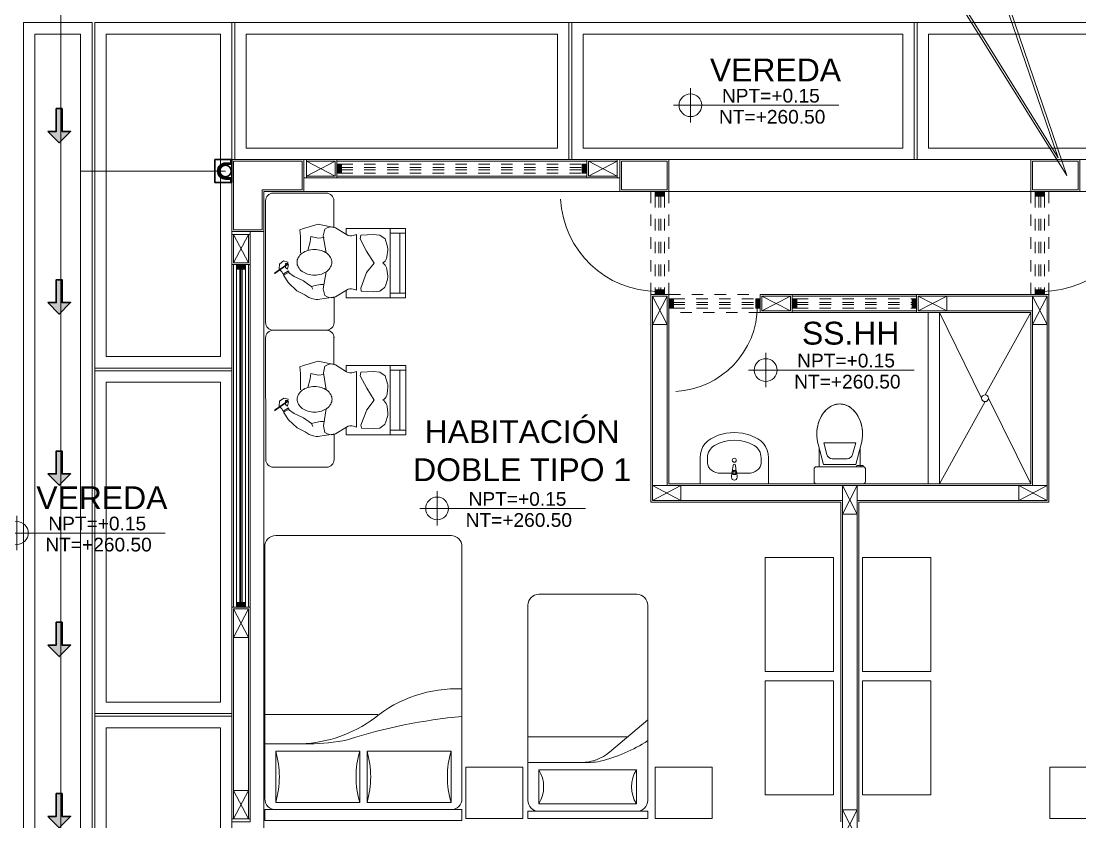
# Model space of a CAD drawing. Header units: metres. Extents: x 349075 to 349285, y 9281902 to 9282050.
# Drawn here: x 349143.84 to 349153.11, y 9282022.02 to 9282029.04 of the extents above; entities that cross this region are included whole.
import ezdxf

# ---------------------------------------------------------------- set-up
doc = ezdxf.new("R2010")
doc.units = ezdxf.units.M
doc.header["$LTSCALE"] = 0.25
doc.linetypes.add('01 nivel$0$HIDDEN2', pattern=[0.1875, 0.125, -0.0625])
doc.linetypes.add('DASHED2', pattern=[0.762, 0.635, -0.127])
for name, color, linetype, lineweight in [('.', 7, 'Continuous', 0), ('0_ CUNETAS', 151, 'Continuous', 5), ('0_VANOS', 30, 'Continuous', 9), ('ARQ-FONDO', 253, 'CONTINUOUS', 9), ('CUNETAS-RED', 5, 'CONTINUOUS', 18)]:
    doc.layers.add(name, color=color, linetype=linetype, lineweight=lineweight)
doc.styles.add('Arial_1', font='arial.ttf', dxfattribs={"height": 0.15})

# ---------------------------------------------------------------- blocks, each defined once
blk = doc.blocks.new('dsfd')
at = {"layer": 'ARQ-FONDO'}
for p, q in [((333298.399, 9094259.416), (333296.766, 9094259.416)), ((333300.842, 9094259.416), (333299.554, 9094259.416)), ((333296.511, 9094259.161), (333296.511, 9094258.428)), ((333301.097, 9094258.428), (333301.097, 9094259.161)), ((333296.766, 9094258.224), (333300.842, 9094258.224)), ((333296.766, 9094258.173), (333300.842, 9094258.173))]:
    blk.add_line(p, q, dxfattribs=at)
for points in [[(333299.554, 9094259.416), (333300.941, 9094263.493), (333298.399, 9094259.416)], [(333300.842, 9094259.365), (333299.478, 9094259.365), (333300.764, 9094263.123), (333298.432, 9094259.365), (333296.766, 9094259.365)]]:
    blk.add_lwpolyline(points, dxfattribs=at)
for points in [[(333296.766, 9094259.365, 0.414214), (333296.562, 9094259.161), (333296.562, 9094258.428, 0.414214), (333296.766, 9094258.224)], [(333300.842, 9094258.224, 0.414214), (333301.046, 9094258.428), (333301.046, 9094259.161, 0.414214), (333300.842, 9094259.365)]]:
    blk.add_lwpolyline(points, format="xyb", dxfattribs=at)
for centre, start, end in [((333296.766, 9094259.161), 90, 180), ((333300.842, 9094259.161), 0, 90), ((333296.766, 9094258.428), 180, 270), ((333300.842, 9094258.428), 270, 0)]:
    blk.add_arc(centre, 0.255, start, end, dxfattribs=at)
blk = doc.blocks.new('*U3807')
at = {"layer": '.', "lineweight": 30}
h = blk.add_hatch(color=1, dxfattribs=at)
h.dxf.hatch_style = 1
h.paths.add_polyline_path([(-0.025, -0.05), (-0.1, -0.05), (0, -0.15), (0.1, -0.05), (0.025, -0.05), (0.025, 0.15), (-0.025, 0.15)])
at = {"layer": '0_ CUNETAS', "color": 1, "lineweight": 30}
blk.add_lwpolyline([(-0.1, -0.05), (-0.025, -0.05), (-0.025, 0.15), (0.025, 0.15), (0.025, -0.05), (0.1, -0.05), (0, -0.15)], close=True, dxfattribs=at)
blk = doc.blocks.new('*U3808')
at = {"layer": '0_ CUNETAS', "color": 0, "linetype": 'ByBlock', "lineweight": -2, "transparency": 16777216}
for p in [(0, 39), (0, 37.5), (0, 36), (0, 34.5), (0, 33)]:
    blk.add_blockref('*U3807', p, dxfattribs=at)
blk = doc.blocks.new('red drenaje')
at = {"layer": 'CUNETAS-RED'}
blk.add_line((-7.175, 111.023), (-7.175, 73.893), dxfattribs=at)
at = {"layer": 'CUNETAS-RED', "lineweight": 0}
for p, q in [((-7.175, 111.023), (-7.175, 73.893)), ((-7.175, 111.023), (-6.575, 111.023)), ((-6.575, 111.023), (-6.575, 73.893)), ((-7.075, 110.923), (-7.075, 73.893))]:
    blk.add_line(p, q, dxfattribs=at)
blk.add_polyline3d([(-6.675, 73.893, 0), (-6.675, 110.923, 0), (-6.675, 73.893, -20.5486), (-7.075, 73.893, -20.5486), (-7.075, 110.923, 0), (-6.675, 110.923, 0)], dxfattribs=at)
blk.add_blockref('*U3808', (-6.8631, 71.1207, -20.5486), dxfattribs=at)
blk = doc.blocks.new('Lavabo 22')
at = {"layer": 'ARQ-FONDO', "linetype": 'Continuous'}
for p, q in [((-0.3, 0), (-0.3, -0.2291)), ((0.3, 0), (-0.3, 0)), ((0.3, -0.2291), (0.3, 0)), ((0.1188, -0.0923), (-0.1188, -0.0923)), ((-0.025, -0.0573), (-0.021, -0.0993)), ((-0.0136, -0.0971), (-0.0136, -0.0822)), ((-0.0136, -0.0822), (0.0136, -0.0822)), ((0.0136, -0.0822), (0.0136, -0.0971)), ((0.021, -0.0993), (0.025, -0.0573)), ((-0.2348, -0.1833), (-0.2348, -0.2291)), ((-0.0177, -0.1088), (-0.0111, -0.1617)), ((0.0111, -0.1617), (0.0177, -0.1088)), ((0.2348, -0.1833), (0.2348, -0.2291)), ((-0.3, -0.2291), (-0.2971, -0.2628)), ((-0.2971, -0.2628), (-0.2885, -0.2955)), ((0.2885, -0.2955), (0.2971, -0.2628)), ((0.2971, -0.2628), (0.3, -0.2291)), ((-0.2885, -0.2955), (-0.2745, -0.326)), ((-0.2745, -0.326), (-0.2555, -0.3534)), ((-0.2555, -0.3534), (-0.2322, -0.3769)), ((0.2322, -0.3769), (0.2555, -0.3534)), ((0.2555, -0.3534), (0.2745, -0.326)), ((0.2745, -0.326), (0.2885, -0.2955)), ((-0.2322, -0.3769), (-0.2052, -0.3956)), ((-0.2052, -0.3956), (-0.14, -0.4255)), ((-0.14, -0.4255), (-0.071, -0.4438)), ((-0.071, -0.4438), (0, -0.45)), ((0, -0.45), (0.071, -0.4438)), ((0.071, -0.4438), (0.14, -0.4255)), ((0.14, -0.4255), (0.2052, -0.3956)), ((0.2052, -0.3956), (0.2322, -0.3769))]:
    blk.add_line(p, q, dxfattribs=at)
blk.add_circle((0, -0.2071), 0.0175, dxfattribs=at)
for centre, radius, start, end in [((0, -0.0573), 0.025, 0, 180), ((0, -0.0974), 0.0211, 185.16961, 212.77103), ((0, -0.0974), 0.0211, 212.77103, 327.22897), ((0, -0.0971), 0.0136, 180, 0), ((0, -0.1603), 0.0112, 187.13892, 352.86108), ((0, -0.0974), 0.0211, 327.22897, 354.83039)]:
    blk.add_arc(centre, radius, start, end, dxfattribs=at)
for centre, major_axis, ratio, start_param, end_param in [((-0.1187, -0.1833), (0.1161, 0), 0.783646, 1.570796, 3.141593), ((0.1187, -0.1833), (0.1161, 0), 0.783646, 0, 1.570796), ((-0.1189, -0.2291), (0, 0.1212), 0.956522, 1.570796, 2.644618), ((0.1189, -0.2291), (0, 0.1212), 0.956522, 3.638567, 4.712389), ((0, 0), (0, 0.3818), 0.956522, 2.644618, 3.638567)]:
    blk.add_ellipse(centre, major_axis=major_axis, ratio=ratio, start_param=start_param, end_param=end_param, dxfattribs=at)
blk = doc.blocks.new('CAMA DE PLAZA Y MEDIA')
at = {"layer": 'ARQ-FONDO', "linetype": 'ByBlock', "lineweight": 0}
for p, q in [((-2.464, -0.474), (-2.464, 0.576)), ((-2.4, 0.576), (-2.464, 0.576)), ((-2.4, -0.474), (-2.4, 0.576)), ((-2.304, 0.576), (-0.596, 0.576)), ((-1.972, 0.576), (-1.972, 0.0311)), ((-1.748, 0.576), (-1.748, -0.298)), ((-2.036, 0.48), (-2.336, 0.48)), ((-2.336, -0.374), (-2.336, 0.48)), ((-2.036, -0.374), (-2.036, 0.48)), ((-0.5, 0.48), (-0.5, -0.378)), ((-1.6005, -0.474), (-1.8817, -0.1401)), ((-2.336, -0.374), (-2.036, -0.374)), ((-2.4, -0.474), (-2.464, -0.474)), ((-0.596, -0.474), (-2.304, -0.474))]:
    blk.add_line(p, q, dxfattribs=at)
for centre, radius, start, end in [((-2.304, 0.48), 0.096, 90, 180), ((-0.596, 0.48), 0.096, 0, 90), ((-2.186, 0.73), 0.2915, 239.03624, 300.96376), ((-1.588, 0.1073), 0.384, 180, 220.10593), ((-1.588, 0.0311), 0.384, 180, 193.3928), ((-0.6948, 0.2438), 1.3022, 193.3928, 213.4501), ((-2.186, -0.624), 0.2915, 59.03624, 120.96376), ((-2.304, -0.378), 0.096, 180, 270), ((-0.596, -0.378), 0.096, 270, 0)]:
    blk.add_arc(centre, radius, start, end, dxfattribs=at)
blk = doc.blocks.new('escritorio dormitorios')
at = {"layer": 'ARQ-FONDO', "linetype": 'ByBlock', "lineweight": 0}
for p, q in [((-0.672, 0.4277, -11.9309), (0.395, 0.4287, -80.1225)), ((-0.7385, -0.1048, -80.1225), (-0.7385, 0.3612, -80.1225)), ((0.4615, 0.3621, -148.3141), (0.4615, -0.1038, -148.3141)), ((0.401, -0.1701, -167.5126), (0.1629, -0.1701, -167.5126))]:
    blk.add_line(p, q, dxfattribs=at)
at = {"layer": 'ARQ-FONDO', "lineweight": 0}
for p, q in [((-0.3951, 0.1532), (-0.3233, 0.2286)), ((-0.3233, 0.2286), (-0.2575, 0.2716)), ((-0.2336, 0.2274), (-0.2671, 0.1783)), ((-0.2575, 0.2716), (-0.2336, 0.2274)), ((-0.2539, 0.2633), (-0.2491, 0.2752)), ((-0.2491, 0.2752), (-0.2192, 0.2286)), ((-0.2192, 0.2286), (-0.236, 0.2214)), ((-0.4298, 0.0838), (-0.3951, 0.1532)), ((-0.3066, 0.097), (-0.3401, 0.0479)), ((-0.2671, 0.1783), (-0.3066, 0.097)), ((-0.3556, 0.0264), (-0.3807, 0.0156)), ((-0.3401, 0.0479), (-0.3556, 0.0264)), ((-0.4455, -0.1835), (-0.4691, -0.0268)), ((-0.4467, -0.1121), (-0.4345, -0.0901)), ((-0.4345, -0.0901), (-0.3765, -0.0773)), ((-0.3765, -0.0773), (-0.2282, -0.103)), ((0.0876, -0.0773), (-0.0606, -0.103)), ((0.1456, -0.0901), (0.0876, -0.0773)), ((0.1578, -0.1121), (0.1456, -0.0901)), ((-0.3869, -0.281), (-0.4455, -0.1835)), ((0.0981, -0.281), (0.1566, -0.1835)), ((-0.4538, -0.277), (-0.4538, -0.7988)), ((-0.3893, -0.277), (-0.4538, -0.277)), ((0.1521, -0.277), (0.1005, -0.277)), ((0.1521, -0.7988), (0.1521, -0.277)), ((-0.3893, -0.3672), (-0.3804, -0.3403)), ((0.1005, -0.3672), (-0.3893, -0.3672)), ((-0.3893, -0.3672), (0.1005, -0.3672)), ((0.1005, -0.3672), (0.0916, -0.3403)), ((-0.3962, -0.4132), (-0.4022, -0.5153)), ((-0.394, -0.4106), (-0.37, -0.4058)), ((-0.37, -0.4058), (-0.2347, -0.4574)), ((-0.2347, -0.4574), (-0.1509, -0.5218)), ((-0.1509, -0.5218), (-0.0477, -0.4574)), ((-0.0477, -0.4574), (0.0618, -0.3994)), ((0.0618, -0.3994), (0.092, -0.4054)), ((0.0942, -0.408), (0.1005, -0.5153)), ((-0.4022, -0.5153), (-0.3958, -0.5733)), ((0.1005, -0.5153), (0.0941, -0.5733)), ((-0.3958, -0.5733), (-0.3776, -0.5988)), ((-0.3405, -0.6255), (-0.2944, -0.6397)), ((-0.2646, -0.6423), (-0.2054, -0.6349)), ((-0.1585, -0.6087), (-0.1509, -0.5991)), ((-0.1432, -0.6087), (-0.1509, -0.5991)), ((-0.0371, -0.6423), (-0.0963, -0.6349)), ((0.0618, -0.6184), (-0.0073, -0.6397)), ((0.0941, -0.5733), (0.0618, -0.6184)), ((-0.4538, -0.6635), (0.1521, -0.6635)), ((-0.4143, -0.6635), (-0.4143, -0.7988)), ((0.1106, -0.6635), (0.1106, -0.7988)), ((-0.4538, -0.7988), (0.1521, -0.7988)), ((-0.4143, -0.7473), (0.1106, -0.7473))]:
    blk.add_line(p, q, dxfattribs=at)
at = {"layer": 'ARQ-FONDO', "lineweight": 0, "const_width": 0.014}
blk.add_lwpolyline([(-0.1571, 0.2297), (-0.2426, 0.352)], dxfattribs=at)
at = {"layer": 'ARQ-FONDO', "lineweight": 0}
for points in [[(-0.2491, 0.2752), (-0.2266, 0.2869), (-0.2006, 0.3101), (-0.16, 0.3064), (-0.1325, 0.2702), (-0.1434, 0.2326), (-0.1557, 0.2333), (-0.1557, 0.2543), (-0.189, 0.2551), (-0.2049, 0.2362), (-0.1622, 0.2276)], [(0.1566, -0.1835), (0.1908, -0.0322), (0.1714, 0.0258), (0.1521, 0.0967), (0.1392, 0.1289), (0.0812, 0.1225), (0.0232, 0.1225), (-0.0606, 0.1225)], [(-0.4298, 0.0838), (-0.4532, 0.0487), (-0.4638, 0.0135), (-0.4691, -0.0147), (-0.4691, -0.0305)], [(-0.3556, 0.0264), (-0.3477, -0.0076), (-0.3389, -0.0516), (-0.3389, -0.0833)], [(-0.0413, 0.058), (0.0361, 0.0387), (0.0812, 0.0323), (0.0683, -0.0322), (0.0747, -0.0837)]]:
    blk.add_lwpolyline(points, dxfattribs=at)
blk.add_lwpolyline([(-0.2564, 0, 0.07405), (-0.2474, -0.0603, 0.084801), (-0.2235, -0.108, 0.106336), (-0.1851, -0.142, 0.128955), (-0.144, -0.1528, 0.128955), (-0.1029, -0.142, 0.106336), (-0.0646, -0.108, 0.084801), (-0.0406, -0.0603, 0.07405), (-0.0316, 0, 0.07405), (-0.0406, 0.0603, 0.084801), (-0.0646, 0.108, 0.106336), (-0.1029, 0.142, 0.128955), (-0.144, 0.1528, 0.128955), (-0.1851, 0.142, 0.106336), (-0.2235, 0.108, 0.084801), (-0.2474, 0.0603, 0.07405)], format="xyb", close=True, dxfattribs=at)
at = {"layer": 'ARQ-FONDO', "linetype": 'ByBlock', "lineweight": 0, "elevation": -80.1225}
blk.add_lwpolyline([(-0.4513, -0.1713), (-0.672, -0.1713, -0.414214), (-0.7385, -0.1048)], format="xyb", dxfattribs=at)
at = {"layer": 'ARQ-FONDO', "linetype": 'ByBlock', "lineweight": 0}
for centre, start, end in [((-0.672, 0.3612, -11.9309), 90, 180), ((0.395, 0.3621, -80.1225), 360, 90), ((0.395, -0.1038, -148.3141), 270, 0)]:
    blk.add_arc(centre, 0.0665, start, end, dxfattribs=at)
at = {"layer": 'ARQ-FONDO', "lineweight": 0}
for centre, radius, start, end in [((-0.3842, -0.1467), 0.0714, 150.9331, 210.97654), ((0.0954, -0.1467), 0.0714, 329.02346, 29.0669), ((-0.4481, -0.3178), 0.0714, 341.55636, 30.97654), ((0.1593, -0.3178), 0.0714, 149.02346, 198.44364), ((-0.3934, -0.4134), 0.0028, 101.30436, 176.63184), ((0.0914, -0.4081), 0.0028, 3.36816, 78.69563), ((0.0914, -0.4081), 0.0028, 3.36816, 78.69563), ((-0.3195, -0.5573), 0.0714, 215.55138, 252.90541), ((-0.2734, -0.5714), 0.0714, 252.90541, 277.12145), ((-0.2143, -0.564), 0.0714, 277.12145, 321.32606), ((-0.0875, -0.564), 0.0714, 218.67394, 262.87855), ((-0.0283, -0.5714), 0.0714, 262.87855, 287.09459)]:
    blk.add_arc(centre, radius, start, end, dxfattribs=at)
blk = doc.blocks.new('cama doble')
at = {"layer": 'ARQ-FONDO', "linetype": 'ByBlock', "lineweight": 0}
for p, q in [((-0.864, 2.4), (-0.864, 2.496)), ((-0.864, 2.496), (0.864, 2.496)), ((0.864, 2.4), (0.864, 2.496)), ((-0.864, 2.4), (0.864, 2.4)), ((-0.032, 2.336), (-0.768, 2.336)), ((-0.768, 2.336), (-0.768, 1.888)), ((-0.032, 1.888), (-0.032, 2.336)), ((0.032, 2.336), (0.032, 1.888)), ((0.768, 2.336), (0.032, 2.336)), ((0.768, 1.888), (0.768, 2.336)), ((-0.864, 0.096), (-0.864, 2.304)), ((0.864, 2.304), (0.864, 0.096)), ((-0.768, 1.888), (-0.032, 1.888)), ((0.032, 1.888), (0.768, 1.888)), ((0.4723, 1.824), (0.864, 1.824)), ((-0.128, 1.568), (0.864, 1.568)), ((0.768, 0), (-0.768, 0))]:
    blk.add_line(p, q, dxfattribs=at)
for centre, radius, start, end in [((-0.768, 2.304), 0.096, 90, 180), ((-1.536, 2.112), 0.8, 343.7398, 16.2602), ((0.736, 2.112), 0.8, 163.7398, 196.2602), ((-0.736, 2.112), 0.8, 343.7398, 16.2602), ((1.536, 2.112), 0.8, 163.7398, 196.2602), ((0.768, 2.304), 0.096, 0, 90), ((-1.3104, 6.3421), 4.7798, 275.35716, 287.66655), ((0.5961, 0.6488), 1.1764, 92.53978, 126.04031), ((0.4718, 0.2879), 1.5361, 89.98136, 102.46674), ((-0.816, 2.472), 1.1308, 267.56726, 309.54608), ((-0.768, 0.096), 0.096, 180, 270), ((0.768, 0.096), 0.096, 270, 0)]:
    blk.add_arc(centre, radius, start, end, dxfattribs=at)
blk = doc.blocks.new('columnas 2do bloque')
at = {"layer": 'ARQ-FONDO', "elevation": 0}
for points in [[(-10.83, -0.63), (-10.83, 0), (-10.2, 0), (-10.2, -0.28), (-10.55, -0.28), (-10.55, -0.63)], [(-10.815, -0.615), (-10.815, -0.015), (-10.215, -0.015), (-10.215, -0.265), (-10.565, -0.265), (-10.565, -0.615)], [(-7.43, 0), (-7, 0), (-7, -0.28), (-7.43, -0.28)], [(-7.415, -0.015), (-7.015, -0.015), (-7.015, -0.265), (-7.415, -0.265)], [(-3.83, 0), (-3.4, 0), (-3.4, -0.28), (-3.83, -0.28)], [(-3.815, -0.015), (-3.415, -0.015), (-3.415, -0.265), (-3.815, -0.265)]]:
    blk.add_lwpolyline(points, close=True, dxfattribs=at)
blk = doc.blocks.new('*U1043')
at = {"linetype": 'Continuous', "true_color": 0xbebebe}
for points in [[(3032.1314, 1351.1888), (3032.1314, 1351.2688), (3032.1714, 1351.2688), (3032.1714, 1351.1888)], [(3034.2813, 1351.1888), (3034.2813, 1351.2688), (3034.3213, 1351.2688), (3034.3213, 1351.1888)]]:
    blk.add_hatch(color=9, dxfattribs=at).paths.add_polyline_path(points)
at = {"layer": '0_VANOS', "linetype": 'Continuous'}
for p, q in [((3032.1314, 1351.2688), (3032.1714, 1351.2688)), ((3032.1314, 1351.2688), (3032.1314, 1351.1888)), ((3032.1714, 1351.1888), (3032.1314, 1351.1888)), ((3032.1714, 1351.2688), (3032.1714, 1351.1888)), ((3034.2813, 1351.1888), (3034.2813, 1351.2688)), ((3034.2813, 1351.2688), (3034.3213, 1351.2688)), ((3034.3213, 1351.1888), (3034.2813, 1351.1888)), ((3034.3213, 1351.2688), (3034.3213, 1351.1888))]:
    blk.add_line(p, q, dxfattribs=at)
at = {"layer": '0_VANOS', "linetype": '01 nivel$0$HIDDEN2', "ltscale": 0.5}
for p, q in [((3032.1708, 1351.2688), (3034.2806, 1351.2688)), ((3032.1714, 1351.2388), (3034.2813, 1351.2388)), ((3032.1714, 1351.2188), (3034.2813, 1351.2188)), ((3032.1714, 1351.1888), (3034.2813, 1351.1888))]:
    blk.add_line(p, q, dxfattribs=at)
at = {"layer": '0_VANOS', "linetype": '01 nivel$0$HIDDEN2'}
blk.add_line((3034.2813, 1351.2688), (3034.3213, 1351.2688), dxfattribs=at)
blk = doc.blocks.new('*U1001')
at = {"linetype": 'Continuous', "lineweight": 0, "true_color": 0xbebebe}
for points in [[(3037.2524, 1360.5431), (3037.2124, 1360.5431), (3037.2124, 1360.4631), (3037.2524, 1360.4631)], [(3040.2124, 1360.5431), (3040.1724, 1360.5431), (3040.1724, 1360.4631), (3040.2124, 1360.4631)]]:
    blk.add_hatch(color=9, dxfattribs=at).paths.add_polyline_path(points)
at = {"layer": '0_VANOS', "linetype": 'Continuous'}
for p, q in [((3037.2524, 1360.5131), (3040.1724, 1360.5131)), ((3037.2524, 1360.5031), (3040.1724, 1360.5031)), ((3037.2524, 1360.4931), (3040.1724, 1360.4931))]:
    blk.add_line(p, q, dxfattribs=at)
for points in [[(3037.2124, 1360.5431), (3037.2124, 1360.4631), (3037.2524, 1360.4631), (3037.2524, 1360.5431)], [(3037.2524, 1360.5431), (3040.1724, 1360.5431), (3040.1724, 1360.4631), (3037.2524, 1360.4631)], [(3040.1724, 1360.5431), (3040.1724, 1360.4631), (3040.2124, 1360.4631), (3040.2124, 1360.5431)]]:
    blk.add_lwpolyline(points, close=True, dxfattribs=at)
blk = doc.blocks.new('*U997')
at = {"linetype": 'Continuous', "true_color": 0xbebebe}
for points in [[(3032.1314, 1351.1888), (3032.1314, 1351.2688), (3032.1714, 1351.2688), (3032.1714, 1351.1888)], [(3033.1814, 1351.1888), (3033.1814, 1351.2688), (3033.2214, 1351.2688), (3033.2214, 1351.1888)]]:
    blk.add_hatch(color=9, dxfattribs=at).paths.add_polyline_path(points)
at = {"layer": '0_VANOS', "linetype": 'Continuous'}
for p, q in [((3032.1314, 1351.2688), (3032.1714, 1351.2688)), ((3032.1314, 1351.2688), (3032.1314, 1351.1888)), ((3032.1714, 1351.1888), (3032.1314, 1351.1888)), ((3032.1714, 1351.2688), (3032.1714, 1351.1888)), ((3033.1814, 1351.1888), (3033.1814, 1351.2688)), ((3033.1814, 1351.2688), (3033.2214, 1351.2688)), ((3033.2214, 1351.1888), (3033.1814, 1351.1888)), ((3033.2214, 1351.2688), (3033.2214, 1351.1888))]:
    blk.add_line(p, q, dxfattribs=at)
at = {"layer": '0_VANOS', "linetype": '01 nivel$0$HIDDEN2', "ltscale": 0.5}
for p, q in [((3032.1708, 1351.2688), (3033.1808, 1351.2688)), ((3032.1714, 1351.2388), (3033.1814, 1351.2388)), ((3032.1714, 1351.2188), (3033.1814, 1351.2188)), ((3032.1714, 1351.1888), (3033.1814, 1351.1888))]:
    blk.add_line(p, q, dxfattribs=at)
at = {"layer": '0_VANOS', "linetype": '01 nivel$0$HIDDEN2'}
blk.add_line((3033.1814, 1351.2688), (3033.2214, 1351.2688), dxfattribs=at)
blk = doc.blocks.new('Cotas de elevación - M_Cota de elevación - Destino rellenado-517392-Nivel 1')
at = {"layer": 'ARQ-FONDO'}
for p, q in [((0, -0.0015), (0, 0.0015)), ((-0.0015, 0), (0.013, 0))]:
    blk.add_line(p, q, dxfattribs=at)
blk.add_circle((0, 0), 0.001, dxfattribs=at)
blk = doc.blocks.new('montante')
at = {"layer": 'ARQ-FONDO', "lineweight": 30}
for p, q in [((0.0455, 0.07), (0.0455, 0.095)), ((0, 0.07), (0.0455, 0.07)), ((0, 0.06), (0.0555, 0.06)), ((0, -0.06), (0.0555, -0.06)), ((0, -0.07), (0.0455, -0.07)), ((0.0455, -0.07), (0.0455, -0.095))]:
    blk.add_line(p, q, dxfattribs=at)
blk.add_lwpolyline([(-0.0945, 0.1), (-0.0945, -0.1), (0.0555, -0.1), (0.0555, 0.1)], close=True, dxfattribs=at)
blk.add_circle((0, 0), 0.05, dxfattribs=at)
for centre, radius, start, end in [((0.0505, 0.095), 0.005, 0, 180), ((0, 0), 0.07, 90, 270), ((0, 0), 0.06, 90, 270), ((0.0505, -0.095), 0.005, 180, 0)]:
    blk.add_arc(centre, radius, start, end, dxfattribs=at)
blk = doc.blocks.new('C-4-flat-1-flat-1')
at = {"layer": 'ARQ-FONDO', "lineweight": 0}
for p, q in [((-0.4364, -0.063), (-0.4363, -0.473)), ((-0.3064, -0.0429), (-0.4164, -0.0429)), ((-0.2864, -0.0879), (-0.2864, -0.0629)), ((-0.122, -0.0879), (-0.2864, -0.0879)), ((-0.2664, -0.1265), (-0.0899, -0.0793)), ((-0.0899, -0.0793), (-0.122, -0.0879)), ((-0.2663, -0.2679), (-0.2664, -0.1265)), ((-0.1793, -0.155), (-0.0769, -0.1276)), ((-0.0769, -0.4081), (-0.0769, -0.1276)), ((-0.2663, -0.2679), (-0.2663, -0.4093)), ((-0.2163, -0.2679), (-0.2163, -0.2033)), ((-0.2163, -0.2679), (-0.2163, -0.3325)), ((-0.2753, -0.4181), (-0.2863, -0.4133)), ((-0.2741, -0.4537), (-0.2863, -0.4537)), ((-0.2753, -0.4537), (-0.2753, -0.4181)), ((-0.2753, -0.4479), (-0.1219, -0.4479)), ((-0.2753, -0.4479), (-0.1219, -0.4479)), ((-0.2753, -0.4537), (-0.2753, -0.4479)), ((-0.2741, -0.4537), (-0.2753, -0.4537)), ((-0.2741, -0.4729), (-0.2741, -0.4537)), ((-0.2741, -0.4729), (-0.2741, -0.4537)), ((-0.2663, -0.4093), (-0.0898, -0.4565)), ((-0.1792, -0.3808), (-0.0769, -0.4081)), ((-0.1219, -0.4479), (-0.0898, -0.4565)), ((-0.4163, -0.4929), (-0.3063, -0.4929)), ((-0.2863, -0.4729), (-0.2741, -0.4729)), ((-0.2863, -0.4729), (-0.2741, -0.4729))]:
    blk.add_line(p, q, dxfattribs=at)
at = {"layer": 'ARQ-FONDO', "lineweight": 0, "flags": 128}
blk.add_lwpolyline([(-0.4164, -0.0429), (-0.3064, -0.0429, -0.016084), (-0.3051, -0.043, -0.098696), (-0.2975, -0.045, -0.082497), (-0.2922, -0.0488, -0.052188), (-0.2896, -0.052, -0.043988), (-0.288, -0.0551, -0.036572), (-0.287, -0.0579, -0.034751), (-0.2865, -0.0606, -0.021821), (-0.2864, -0.0624, -0.006718), (-0.2864, -0.0629), (-0.2863, -0.4729, -0.016083), (-0.2863, -0.4742, -0.022806), (-0.2865, -0.476, -0.021818), (-0.2869, -0.4777, -0.034754), (-0.2877, -0.4804, -0.036572), (-0.289, -0.483, -0.043988), (-0.291, -0.4859, -0.052186), (-0.294, -0.4887, -0.082496), (-0.2998, -0.4918, -0.082484), (-0.3063, -0.4929), (-0.4163, -0.4929, -0.016082), (-0.4176, -0.4929, -0.098699), (-0.4251, -0.4909, -0.082496), (-0.4304, -0.4871, -0.052185), (-0.4331, -0.4838, -0.043989), (-0.4347, -0.4807, -0.036572), (-0.4356, -0.478, -0.034752), (-0.4362, -0.4752, -0.021821), (-0.4363, -0.4735, -0.006719), (-0.4363, -0.473), (-0.4364, -0.063, -0.016085), (-0.4363, -0.0617, -0.022804), (-0.4361, -0.0599, -0.021821), (-0.4358, -0.0581, -0.034752), (-0.4349, -0.0555, -0.036572), (-0.4337, -0.0529, -0.043989), (-0.4316, -0.05, -0.052185), (-0.4286, -0.0471, -0.082499), (-0.4229, -0.044, -0.082481), (-0.4164, -0.0429)], format="xyb", dxfattribs=at)
at = {"layer": 'ARQ-FONDO', "lineweight": 0}
for points in [[(-0.0898, -0.4565, 0.138325), (0.0981, -0.4533, 0.067431), (0.1697, -0.4207, 0.079159), (0.2243, -0.3728, 0.080244), (0.2533, -0.3232, 0.196401), (0.2512, -0.2071, 0.091852), (0.2135, -0.1507, 0.06635), (0.164, -0.1115, 0.067294), (0.0912, -0.0804, 0.132913), (-0.0899, -0.0793)], [(-0.0899, -0.0793, -0.138325), (0.098, -0.0823, -0.067431), (0.1696, -0.115, -0.079159), (0.2242, -0.1628, -0.080244), (0.2533, -0.2124, -0.196401), (0.2512, -0.3285, -0.091852), (0.2136, -0.3849, -0.06635), (0.1641, -0.4241, -0.067294), (0.0913, -0.4553, -0.132913), (-0.0898, -0.4565)]]:
    blk.add_lwpolyline(points, format="xyb", dxfattribs=at)
for centre, major_axis, start_param, end_param in [((-0.4164, -0.0629), (0.02, -0.0013), 1.635126, 3.205922), ((-0.3064, -0.0629), (0.02, -0.0013), 0.06433, 1.635126), ((-0.1663, -0.2033), (0.0499, -0.0032), 1.896446, 3.205922), ((-0.1663, -0.3325), (0.0499, -0.0032), -3.077263, -1.767787), ((-0.4163, -0.4729), (0.02, -0.0013), -3.077263, -1.506467), ((-0.3063, -0.4729), (0.02, -0.0013), -1.506467, 0.06433)]:
    blk.add_ellipse(centre, major_axis=major_axis, ratio=1, start_param=start_param, end_param=end_param, dxfattribs=at)
blk = doc.blocks.new('*U995')
at = {"lineweight": 0}
blk.add_arc((0.022, 0.0479), 0.7531, 0.15786, 87.08143, dxfattribs=at)
blk = doc.blocks.new('*U999')
at = {"linetype": 'Continuous', "true_color": 0xbebebe}
for points in [[(3032.1314, 1351.1888), (3032.1314, 1351.2688), (3032.1714, 1351.2688), (3032.1714, 1351.1888)], [(3032.8914, 1351.1888), (3032.8914, 1351.2688), (3032.9314, 1351.2688), (3032.9314, 1351.1888)]]:
    blk.add_hatch(color=9, dxfattribs=at).paths.add_polyline_path(points)
at = {"layer": '0_VANOS', "linetype": 'Continuous'}
for p, q in [((3032.1314, 1351.2688), (3032.1714, 1351.2688)), ((3032.1314, 1351.2688), (3032.1314, 1351.1888)), ((3032.1714, 1351.1888), (3032.1314, 1351.1888)), ((3032.1714, 1351.2688), (3032.1714, 1351.1888)), ((3032.8914, 1351.1888), (3032.8914, 1351.2688)), ((3032.8914, 1351.2688), (3032.9314, 1351.2688)), ((3032.9314, 1351.1888), (3032.8914, 1351.1888)), ((3032.9314, 1351.2688), (3032.9314, 1351.1888))]:
    blk.add_line(p, q, dxfattribs=at)
at = {"layer": '0_VANOS', "linetype": '01 nivel$0$HIDDEN2', "ltscale": 0.5}
for p, q in [((3032.1708, 1351.2688), (3032.8908, 1351.2688)), ((3032.1714, 1351.2388), (3032.8914, 1351.2388)), ((3032.1714, 1351.2188), (3032.8914, 1351.2188)), ((3032.1714, 1351.1888), (3032.8914, 1351.1888))]:
    blk.add_line(p, q, dxfattribs=at)
at = {"layer": '0_VANOS', "linetype": '01 nivel$0$HIDDEN2'}
blk.add_line((3032.8914, 1351.2688), (3032.9314, 1351.2688), dxfattribs=at)
blk = doc.blocks.new('*U1066')
at = {"linetype": 'Continuous', "true_color": 0xbebebe}
for points in [[(3032.1314, 1351.1888), (3032.1314, 1351.2688), (3032.1714, 1351.2688), (3032.1714, 1351.1888)], [(3032.9914, 1351.1888), (3032.9914, 1351.2688), (3033.0314, 1351.2688), (3033.0314, 1351.1888)]]:
    blk.add_hatch(color=9, dxfattribs=at).paths.add_polyline_path(points)
at = {"layer": '0_VANOS', "linetype": 'Continuous'}
for p, q in [((3032.1314, 1351.2688), (3032.1714, 1351.2688)), ((3032.1314, 1351.2688), (3032.1314, 1351.1888)), ((3032.1714, 1351.1888), (3032.1314, 1351.1888)), ((3032.1714, 1351.2688), (3032.1714, 1351.1888)), ((3032.9914, 1351.1888), (3032.9914, 1351.2688)), ((3032.9914, 1351.2688), (3033.0314, 1351.2688)), ((3033.0314, 1351.1888), (3032.9914, 1351.1888)), ((3033.0314, 1351.2688), (3033.0314, 1351.1888))]:
    blk.add_line(p, q, dxfattribs=at)
at = {"layer": '0_VANOS', "linetype": '01 nivel$0$HIDDEN2', "ltscale": 0.5}
for p, q in [((3032.1708, 1351.2688), (3032.9908, 1351.2688)), ((3032.1714, 1351.2388), (3032.9914, 1351.2388)), ((3032.1714, 1351.2188), (3032.9914, 1351.2188)), ((3032.1714, 1351.1888), (3032.9914, 1351.1888))]:
    blk.add_line(p, q, dxfattribs=at)
at = {"layer": '0_VANOS', "linetype": '01 nivel$0$HIDDEN2'}
blk.add_line((3032.9914, 1351.2688), (3033.0314, 1351.2688), dxfattribs=at)
blk = doc.blocks.new('*U1569')
blk.add_arc((0.0215, 0.0476), 0.8535, 0.15786, 87.08143)
blk = doc.blocks.new('BLOQUE EDF 07 PG')
at = {"layer": 'ARQ-FONDO'}
for p, q in [((-7.72, 0), (-9.91, 0)), ((-9.925, -0.015), (-10.175, -0.145)), ((-10.175, -0.015), (-9.925, -0.145)), ((-9.925, -0.015, -20.5486), (-9.9252, -0.015, -20.5486)), ((-7.72, -0.015, 664.3691), (-9.9099, -0.015)), ((-7.705, -0.015), (-7.455, -0.145)), ((-7.455, -0.015), (-7.705, -0.145)), ((-7.72, -0.16, 684.9178), (-10.1, -0.16, 664.3691)), ((-9.925, -0.145, 664.3691), (-9.9252, -0.145, 664.3691)), ((-7.72, -0.145, 664.3691), (-9.9099, -0.145)), ((-10.815, -0.905, -20.5486), (-10.685, -0.655, -20.5486)), ((-10.815, -0.655, -20.5486), (-10.685, -0.905, -20.5486)), ((-10.83, -0.92, -20.5486), (-10.83, -3.92, -20.5486)), ((-10.815, -0.92, -20.5486), (-10.815, -3.92, -20.5486)), ((-10.685, -0.92, -20.5486), (-10.685, -3.92, -20.5486)), ((-10.67, -0.92, -20.5486), (-10.67, -3.92, -20.5486)), ((-7.16, -1.18, -20.5486), (-7.16, -3, -20.5486)), ((-7, -1.18, -20.5486), (-7.16, -1.18, -20.5486)), ((-7.145, -1.195, -726.015), (-7.015, -1.445, -726.015)), ((-7.145, -1.445, -726.015), (-7.015, -1.195, -726.015)), ((-7, -1.18, -20.5486), (-7, -2.84, -20.5486)), ((-5.935, -1.325, -20.5486), (-6.185, -1.195, -20.5486)), ((-6.185, -1.325, -20.5486), (-5.935, -1.195, -20.5486)), ((-3.83, -1.18, -20.5486), (-5.92, -1.18, -20.5486)), ((-4.83, -1.195, -20.5486), (-5.92, -1.195, -20.5486)), ((-4.83, -1.18, -20.5486), (-4.83, -1.34, -20.5486)), ((-4.565, -1.325, -20.5486), (-4.815, -1.195, -20.5486)), ((-4.815, -1.325, -20.5486), (-4.565, -1.195, -20.5486)), ((-3.815, -1.195, -20.5486), (-4.565, -1.195, -20.5486)), ((-3.83, -1.18, -20.5486), (-3.67, -1.18, -20.5486)), ((-3.685, -1.195, -20.5486), (-3.815, -1.445, -20.5486)), ((-3.685, -1.445, -20.5486), (-3.815, -1.195, -20.5486)), ((-3.67, -1.18, -20.5486), (-3.67, -3, -20.5486)), ((-4.83, -1.325, -20.5486), (-5.92, -1.325, -20.5486)), ((-3.83, -1.34, -20.5486), (-5.92, -1.34, -20.5486)), ((-4.73, -1.34, -20.5486), (-4.73, -2.84, -20.5486)), ((-4.63, -1.34, -20.5486), (-4.63, -2.84, -20.5486)), ((-4.26, -2.09, 0), (-4.63, -1.34, 0)), ((-3.815, -1.325, -20.5486), (-4.565, -1.325, -20.5486)), ((-3.83, -1.34, 0), (-4.23, -2.06, 0)), ((-3.83, -1.34, -20.5486), (-3.83, -2.84, -20.5486)), ((-7.145, -1.445, -20.5486), (-7.145, -2.855, -20.5486)), ((-7.015, -1.445, -20.5486), (-7.015, -2.855, -20.5486)), ((-3.815, -1.445, -20.5486), (-3.815, -2.855, -20.5486)), ((-3.685, -1.445, -20.5486), (-3.685, -2.855, -20.5486)), ((-4.23, -2.12, 0), (-4.63, -2.84, 0)), ((-3.83, -2.84, 0), (-4.2, -2.09, 0)), ((-6.895, -2.855, -726.015), (-7.145, -2.985, -726.015)), ((-7.145, -2.855, -726.015), (-6.895, -2.985, -726.015)), ((-3.83, -2.84, -20.5486), (-7, -2.84, -20.5486)), ((-3.935, -2.855, -20.5486), (-6.895, -2.855, -20.5486)), ((-5.48, -2.855, -20.5486), (-5.35, -3.105, -20.5486)), ((-5.48, -3.105, -20.5486), (-5.35, -2.855, -20.5486)), ((-3.685, -2.855, -726.015), (-3.935, -2.985, -726.015)), ((-3.935, -2.855, -726.015), (-3.685, -2.985, -726.015)), ((-5.495, -3, -20.5486), (-7.16, -3, -20.5486)), ((-5.48, -2.985, -20.5486), (-6.895, -2.985, -20.5486)), ((-5.495, -3, -20.5486), (-5.495, -5.8, -20.5486)), ((-3.935, -2.985, -20.5486), (-5.35, -2.985, -20.5486)), ((-3.67, -3, -20.5486), (-5.335, -3, -20.5486)), ((-5.335, -3, -20.5486), (-5.335, -5.8, -20.5486)), ((-5.48, -3.105, -20.5486), (-5.48, -5.695, -20.5486)), ((-5.35, -3.105, -20.5486), (-5.35, -5.695, -20.5486)), ((-10.83, -3.92, -20.5486), (-10.83, -5.8)), ((-10.67, -3.92, -20.5486), (-10.83, -3.92, -20.5486)), ((-10.815, -4.185, -20.5486), (-10.685, -3.935, -20.5486)), ((-10.815, -3.935, -20.5486), (-10.685, -4.185, -20.5486)), ((-10.67, -3.92, -20.5486), (-10.67, -5.8)), ((-10.815, -4.185, -20.5486), (-10.815, -5.525)), ((-10.685, -4.185), (-10.685, -5.525)), ((-10.815, -5.525, -684.9345), (-10.685, -5.775, -684.9345)), ((-10.815, -5.775, -684.9345), (-10.685, -5.525, -684.9345)), ((-5.48, -5.695, -20.5486), (-5.35, -5.945, -20.5486)), ((-5.48, -5.945, -20.5486), (-5.35, -5.695, -20.5486))]:
    blk.add_line(p, q, dxfattribs=at)
at = {"layer": 'ARQ-FONDO', "ltscale": 0.7}
blk.add_lwpolyline([(-12.33, 1.5), (1.5, 1.5), (1.5, -36.63), (-12.33, -36.63)], close=True, dxfattribs=at)
at = {"layer": 'ARQ-FONDO'}
for points, elevation in [([(-10.2, 0), (-10.175, 0), (-10.175, -0.16), (-10.2, -0.16)], 684.9178), ([(-7.43, 0), (-7.455, 0), (-7.455, -0.16), (-7.43, -0.16)], 684.9178), ([(-10.83, -0.63), (-10.83, -0.655), (-10.67, -0.655), (-10.67, -0.63)], -20.5486), ([(-10.83, -0.655), (-10.83, -0.92), (-10.67, -0.92), (-10.67, -0.655)], -20.5486), ([(-10.815, -0.655), (-10.815, -0.905), (-10.685, -0.905), (-10.685, -0.655)], -20.5486), ([(-7.145, -1.445), (-7.145, -1.195), (-7.015, -1.195), (-7.015, -1.445)], -726.015), ([(-6.2, -1.34), (-5.92, -1.34), (-5.92, -1.18), (-6.2, -1.18)], -20.5486), ([(-6.185, -1.325), (-5.935, -1.325), (-5.935, -1.195), (-6.185, -1.195)], -20.5486), ([(-4.815, -1.325), (-4.565, -1.325), (-4.565, -1.195), (-4.815, -1.195)], -20.5486), ([(-3.685, -1.445), (-3.685, -1.195), (-3.815, -1.195), (-3.815, -1.445)], -20.5486), ([(-7.145, -2.855), (-6.895, -2.855), (-6.895, -2.985), (-7.145, -2.985)], -726.015), ([(-5.48, -3.105), (-5.48, -2.855), (-5.35, -2.855), (-5.35, -3.105)], -20.5486), ([(-3.935, -2.855), (-3.685, -2.855), (-3.685, -2.985), (-3.935, -2.985)], -726.015), ([(-5.5568, -3.4846), (-5.5568, -4.4846), (-6.1568, -4.4846), (-6.1568, -3.4846)], 0), ([(-5.3051, -3.4846), (-5.3051, -4.4846), (-4.7051, -4.4846), (-4.7051, -3.4846)], 0), ([(-10.815, -3.935), (-10.815, -4.185), (-10.685, -4.185), (-10.685, -3.935)], -20.5486), ([(-5.5568, -4.5645), (-5.5568, -5.5645), (-6.1568, -5.5645), (-6.1568, -4.5645)], 0), ([(-5.3051, -4.5645), (-5.3051, -5.5645), (-4.7051, -5.5645), (-4.7051, -4.5645)], 0), ([(-8.7804, -5.7721), (-8.7804, -5.3211), (-8.2794, -5.3211), (-8.2794, -5.7721)], -20.5486), ([(-7.121, -5.7721), (-7.121, -5.3211), (-6.62, -5.3211), (-6.62, -5.7721)], -20.5486), ([(-3.1604, -5.7721), (-3.1604, -5.3211), (-3.6614, -5.3211), (-3.6614, -5.7721)], -20.5486), ([(-10.815, -5.775), (-10.815, -5.525), (-10.685, -5.525), (-10.685, -5.775)], -684.9345), ([(-5.48, -5.945), (-5.48, -5.695), (-5.35, -5.695), (-5.35, -5.945)], -20.5486), ([(-10.83, -5.8), (-10.83, -5.775), (-10.67, -5.775), (-10.67, -5.8)], 0)]:
    blk.add_lwpolyline(points, close=True, dxfattribs=dict(at, elevation=elevation))
at = {"layer": 'ARQ-FONDO', "ltscale": 0.7}
for points, elevation in [([(-0.63, -0.28), (-0.63, 0), (-10.2, 0), (-10.2, -0.28)], -20.5486), ([(-10.55, -0.63), (-10.83, -0.63), (-10.83, -34.5), (-10.55, -34.5)], 0)]:
    blk.add_lwpolyline(points, close=True, dxfattribs=dict(at, elevation=elevation))
at = {"layer": 'ARQ-FONDO'}
for points in [[(-10.175, 0), (-9.91, 0), (-9.91, -0.16), (-10.175, -0.16)], [(-7.455, 0), (-7.72, 0), (-7.72, -0.16), (-7.455, -0.16)], [(-10.175, -0.015), (-9.925, -0.015), (-9.925, -0.145), (-10.175, -0.145)], [(-7.455, -0.015), (-7.705, -0.015), (-7.705, -0.145), (-7.455, -0.145)]]:
    blk.add_lwpolyline(points, close=True, dxfattribs=at)
at = {"layer": 'ARQ-FONDO', "linetype": 'DASHED2', "ltscale": 0.3}
for points, elevation in [([(-7, -0.28), (-7, -1.18), (-7.16, -1.18), (-7.16, -0.28)], -20.5486), ([(-3.83, -0.28), (-3.83, -1.18), (-3.67, -1.18), (-3.67, -0.28)], -20.5486), ([(-7, -1.18), (-6.2, -1.18), (-6.2, -1.34), (-7, -1.34)], 0)]:
    blk.add_lwpolyline(points, close=True, dxfattribs=dict(at, elevation=elevation))
at = {"layer": 'ARQ-FONDO'}
blk.add_circle((-4.23, -2.09, -705.4664), 0.03, dxfattribs=at)
at = {"layer": 'ARQ-FONDO', "lineweight": 0}
blk.add_blockref('montante', (-10.8855, -0.1), dxfattribs=at)
at = {"layer": 'ARQ-FONDO'}
for name, p in [('columnas 2do bloque', (0, 0, 0)), ('*U999', (-3039.1314, -1352.4888, -684.9178))]:
    blk.add_blockref(name, p, dxfattribs=at)
at = {"layer": 'ARQ-FONDO', "xscale": -1}
for name, p, rotation in [('*U1043', (-3042.0413, 1351.1488), 180), ('*U1569', (-7.05, -0.28, -20.5486), 90), ('*U1066', (1347.4785, 3031.8514, -705.4664), 90), ('*U1001', (1349.7531, 3036.2924, -20.5486), 90), ('*U995', (-7, -1.23), 180), ('*U997', (-3038.0514, 1349.9688, -20.5486), 180)]:
    blk.add_blockref(name, p, dxfattribs=dict(at, rotation=rotation))
at = {"layer": 'ARQ-FONDO'}
for name, p, rotation in [('escritorio dormitorios', (-10.1062, -0.7554, -20.5486), 90), ('*U1066', (-1358.3085, 3031.8514, -705.4664), 270), ('*U1569', (-3.78, -0.28, -20.5486), 270), ('escritorio dormitorios', (-10.1052, -1.9554, 47.643), 90), ('C-4-flat-1-flat-1', (-5.7718, -2.4037, 0), 90.00000000000003), ('cama doble', (-9.6775, -3.2934, -20.5486), 180), ('CAMA DE PLAZA Y MEDIA', (-7.6596, -3.3072, -20.5486), 90.00000000000003)]:
    blk.add_blockref(name, p, dxfattribs=dict(at, rotation=rotation))
at = {"layer": 'ARQ-FONDO', "xscale": 99.99999999999991, "yscale": 99.99999999999991, "zscale": 99.99999999999991}
for p in [(-6.1524, -1.8435, 0), (-9.0314, -3.0553, -20.5486)]:
    blk.add_blockref('Cotas de elevación - M_Cota de elevación - Destino rellenado-517392-Nivel 1', p, dxfattribs=at)
at = {"layer": 'ARQ-FONDO', "lineweight": 0, "xscale": -1, "rotation": 180.0007039407712}
blk.add_blockref('Lavabo 22', (-6.4274, -2.84, 0), dxfattribs=at)
at = {"layer": 'ARQ-FONDO', "char_height": 0.2, "width": 2.349898, "attachment_point": 1, "style": 'Arial_1'}
for s, insert in [('\\pxqc;SS.HH', (-6.5824, -1.4201, 0)), ('\\pxqc;HABITACIÓN DOBLE TIPO 1', (-9.4614, -2.2827, -20.5486))]:
    blk.add_mtext(s, dxfattribs=dict(at, insert=insert))
at = {"layer": 'ARQ-FONDO', "char_height": 0.12, "width": 0.902142, "attachment_point": 1, "line_spacing_factor": 0.941778, "style": 'Arial_1'}
for s, insert in [('NPT=+0.15', (-5.8767, -1.7001, 0)), ('NT=+260.50', (-5.9025, -1.8847, 0)), ('NPT=+0.15', (-8.7557, -2.9119, -20.5486)), ('NT=+260.50', (-8.7815, -3.0965, -20.5486))]:
    blk.add_mtext(s, dxfattribs=dict(at, insert=insert))
blk = doc.blocks.new('JUNTA VEREDA')
at = {"layer": 'ARQ-FONDO'}
blk.add_lwpolyline([(-0.0133, 1.2), (0.0121, 1.2), (0.0121, 0), (-0.0133, 0)], close=True, dxfattribs=at)
blk = doc.blocks.new('VERDA EDF 07 PGG')
at = {"layer": 'ARQ-FONDO'}
for p, q in [((-9.0762, -1.2, 0), (-9.0762, 0, 0)), ((-6.0508, -1.2, 0), (-6.0508, 0, 0))]:
    blk.add_line(p, q, dxfattribs=at)
for points, elevation in [([(-13.23, 0), (-13.23, -37.53), (0, -37.53), (0, 0)], -20.5486), ([(-12.03, -3.0252), (-12.03, 0), (-13.23, 0), (-13.23, -3.0252)], 0), ([(-12.13, -2.9252), (-12.13, -0.1), (-13.13, -0.1), (-13.13, -2.9252)], 0), ([(-12.03, -6.0506), (-12.03, -3.0506), (-13.23, -3.0506), (-13.23, -6.0506)], 0), ([(-12.13, -5.9506), (-12.13, -3.1506), (-13.13, -3.1506), (-13.13, -5.9506)], 0), ([(-12.03, -9.076), (-12.03, -6.076), (-13.23, -6.076), (-13.23, -9.076)], 0), ([(-12.13, -8.976), (-12.13, -6.176), (-13.13, -6.176), (-13.13, -8.976)], 0)]:
    blk.add_lwpolyline(points, close=True, dxfattribs=dict(at, elevation=elevation))
for points in [[(-12.0046, -1.2), (-9.0762, -1.2), (-9.0762, 0), (-12.0046, 0)], [(-9.0508, -1.2), (-6.0508, -1.2), (-6.0508, 0), (-9.0508, 0)], [(-6.0254, -1.2), (-3.0254, -1.2), (-3.0254, 0), (-6.0254, 0)], [(-11.9046, -1.1), (-9.1762, -1.1), (-9.1762, -0.1), (-11.9046, -0.1)], [(-8.9508, -1.1), (-6.1508, -1.1), (-6.1508, -0.1), (-8.9508, -0.1)], [(-5.9254, -1.1), (-3.1254, -1.1), (-3.1254, -0.1), (-5.9254, -0.1)]]:
    blk.add_lwpolyline(points, close=True, dxfattribs=at)
for p, rotation in [((-12.0179, 0, 0), 180), ((-9.0641, 0), 180), ((-6.0387, 0), 180), ((-12.03, -3.0373, -20.5486), 90), ((-12.03, -6.0627), 90)]:
    blk.add_blockref('JUNTA VEREDA', p, dxfattribs=dict(at, rotation=rotation))
at = {"layer": 'ARQ-FONDO', "xscale": 99.99999999999991, "yscale": 99.99999999999991, "zscale": 99.99999999999991}
for p in [(-8.0114, -0.7236, 0), (-13.9138, -4.4705, 0)]:
    blk.add_blockref('Cotas de elevación - M_Cota de elevación - Destino rellenado-517392-Nivel 1', p, dxfattribs=at)
at = {"layer": 'ARQ-FONDO', "char_height": 0.2, "width": 2.349898, "attachment_point": 1, "style": 'Arial_1'}
for insert in [(-8.4415, -0.3146, 0), (-14.3438, -4.0615, 0)]:
    blk.add_mtext('\\pxqc;VEREDA', dxfattribs=dict(at, insert=insert))
at = {"layer": 'ARQ-FONDO', "char_height": 0.12, "width": 0.902142, "attachment_point": 1, "line_spacing_factor": 0.941778, "style": 'Arial_1'}
for s, insert in [('NPT=+0.15', (-7.7357, -0.5802, 0)), ('NT=+260.50', (-7.7615, -0.7649, 0)), ('NPT=+0.15', (-13.6381, -4.3271, 0)), ('NT=+260.50', (-13.6639, -4.5118, 0))]:
    blk.add_mtext(s, dxfattribs=dict(at, insert=insert))

msp = doc.modelspace()

# ---------------------------------------------------------------- linework, layer by layer
at = {"layer": 'ARQ-FONDO', "lineweight": 0}
msp.add_line((349145.6292, 9282027.7244), (349144.3597, 9282027.7244), dxfattribs=at)

# ---------------------------------------------------------------- block references
at = {"layer": 'ARQ-FONDO', "extrusion": (-1.0001e-10, -0.025636, 0.999671), "xscale": -0.418244986072509, "yscale": 0.41824498607251, "zscale": 0.41824498607251, "rotation": 180}
msp.add_blockref('dsfd', (209751.5162, 13082607.1583, -237955.5823), dxfattribs=at)
at = {"layer": 'ARQ-FONDO', "lineweight": 5}
for name, p in [('BLOQUE EDF 07 PG', (349156.5147, 9282027.8244, 0)), ('VERDA EDF 07 PGG', (349157.7147, 9282029.0244, 0))]:
    msp.add_blockref(name, p, dxfattribs=at)
at = {"layer": 'CUNETAS-RED', "lineweight": 30}
msp.add_blockref('red drenaje', (349151.0347, 9281918.0014), dxfattribs=at)

doc.saveas('drawing.dxf')
